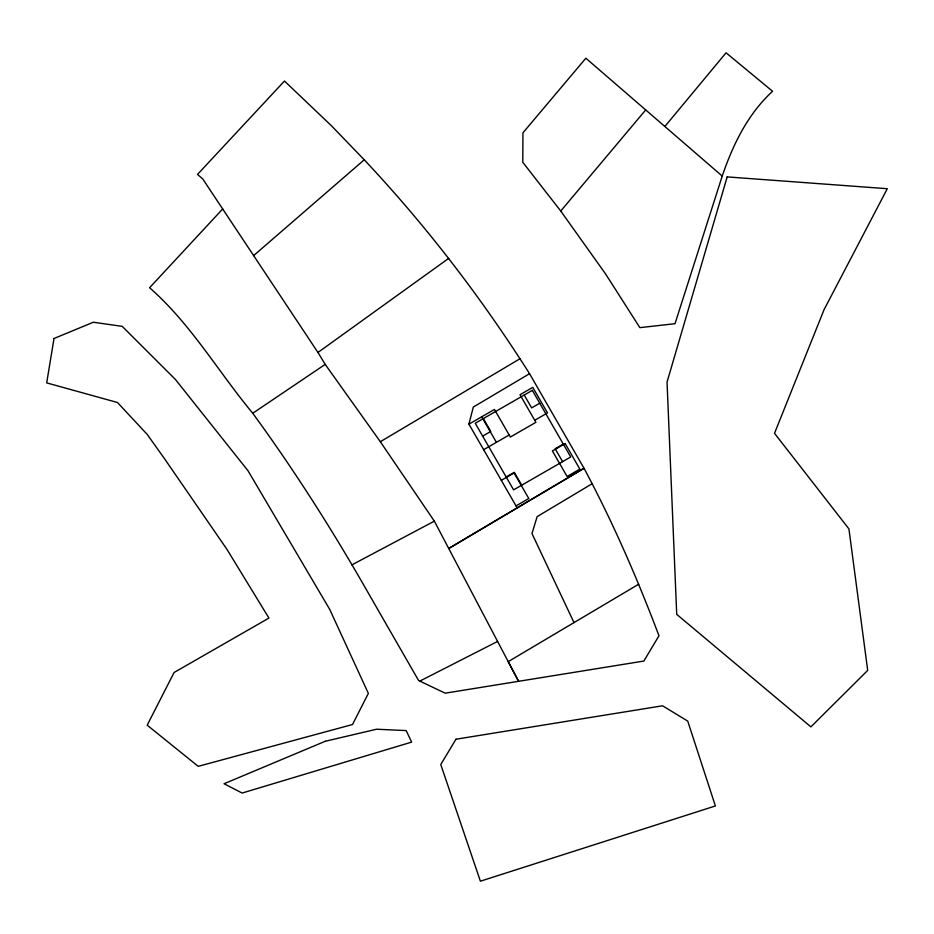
<?xml version="1.0" encoding="UTF-8"?>
<svg xmlns="http://www.w3.org/2000/svg" width="934" height="934" viewBox="0 0 934 934"><rect width="100%" height="100%" fill="white"/><g stroke="black" fill="none" stroke-linecap="round" stroke-linejoin="round"><path stroke-width="1.4" d="M468.891 424.223L473.316 407.061L529.555 373.693L584.03 468.273C612.902 522.258 637.327 578.52 658.972 635.762L643.876 661.05L445.191 693.18L418.595 680.512L357.582 574.375C325.289 518.989 290.567 465.05 252.752 413.26C218.241 371.685 190.513 323.503 149.58 287.742L222.689 208.971M722.227 176.071L585.863 58.212L522.958 132.803L522.771 162.271L560.739 211.026L605.664 274.059L639.86 327.647L675.002 323.701L722.227 176.071C732.875 144.793 747.83 113.913 772.581 91.287L726.057 52.794L664.856 126.499M560.739 211.026L645.698 109.932M253.639 255.612L364.237 159.796C426.079 225.584 481.22 297.456 529.555 373.693M638.739 584.182L508.213 661.646L518.592 681.341L434.345 521.149L380.336 441.724L325.207 364.377L317.957 352.468L448.67 258.379M252.752 413.26L325.207 364.377M592.284 483.649L537.167 516.607L531.971 533.536L574.013 622.616M380.336 441.724L519.946 358.773M517.179 507.874L448.729 548.503L584.03 468.273L517.179 507.874L468.926 424.153L494.471 409.442L510.361 437.03L535.906 422.32L520.005 394.732L532.777 387.377L547.499 412.921L534.727 420.277M482.644 436.12L490.77 431.438L483.357 418.572M539.759 403.219L531.644 407.901L524.219 395.024M483.637 449.698L509.182 434.987M506.181 476.994L514.307 472.312L521.721 485.19M563.307 444.094L555.181 448.775L562.595 461.653M501.313 480.345L514.085 472.989L528.796 498.534L516.023 505.889M351.861 564.895L434.345 521.149M419.833 681.096L497.6 641.424M364.237 159.796L331.348 125.67L284.473 81.036L197.506 174.424L202.76 178.966L317.957 352.468M481.699 416.798L496.409 442.342M54.009 338.505L46.7 382.893L117.486 402.507L147.163 434.368L164.314 458.419L227.02 549.461L268.934 618.074L174.098 672.492L147.187 725.181L198.218 766.347L352.515 724.515L368.358 693.39L329.69 609.342L248.047 470.806L175.37 379.414L122.226 326.363L93.33 322.23L54.009 338.505M727.177 176.9L667.039 382.123L676.718 614.362L810.899 726.885L867.698 670.402L848.924 528.901L774.508 433.318L824.068 309.668L887.3 188.703L727.177 176.9M455.979 739.226L440.766 764.514L480.391 881.206L715.386 805.96L687.739 721.118L662.568 705.789L455.979 739.226M532.345 390.354L475.231 423.242L513.595 489.871L570.721 456.971L532.345 390.354M565.152 443.568L552.379 450.924L567.09 476.468L579.862 469.113L565.152 443.568M325.242 741.281L224.055 783.743L242.139 793.048L411.637 742.11L406.185 730.598L376.6 729.221L325.242 741.281"/></g></svg>
